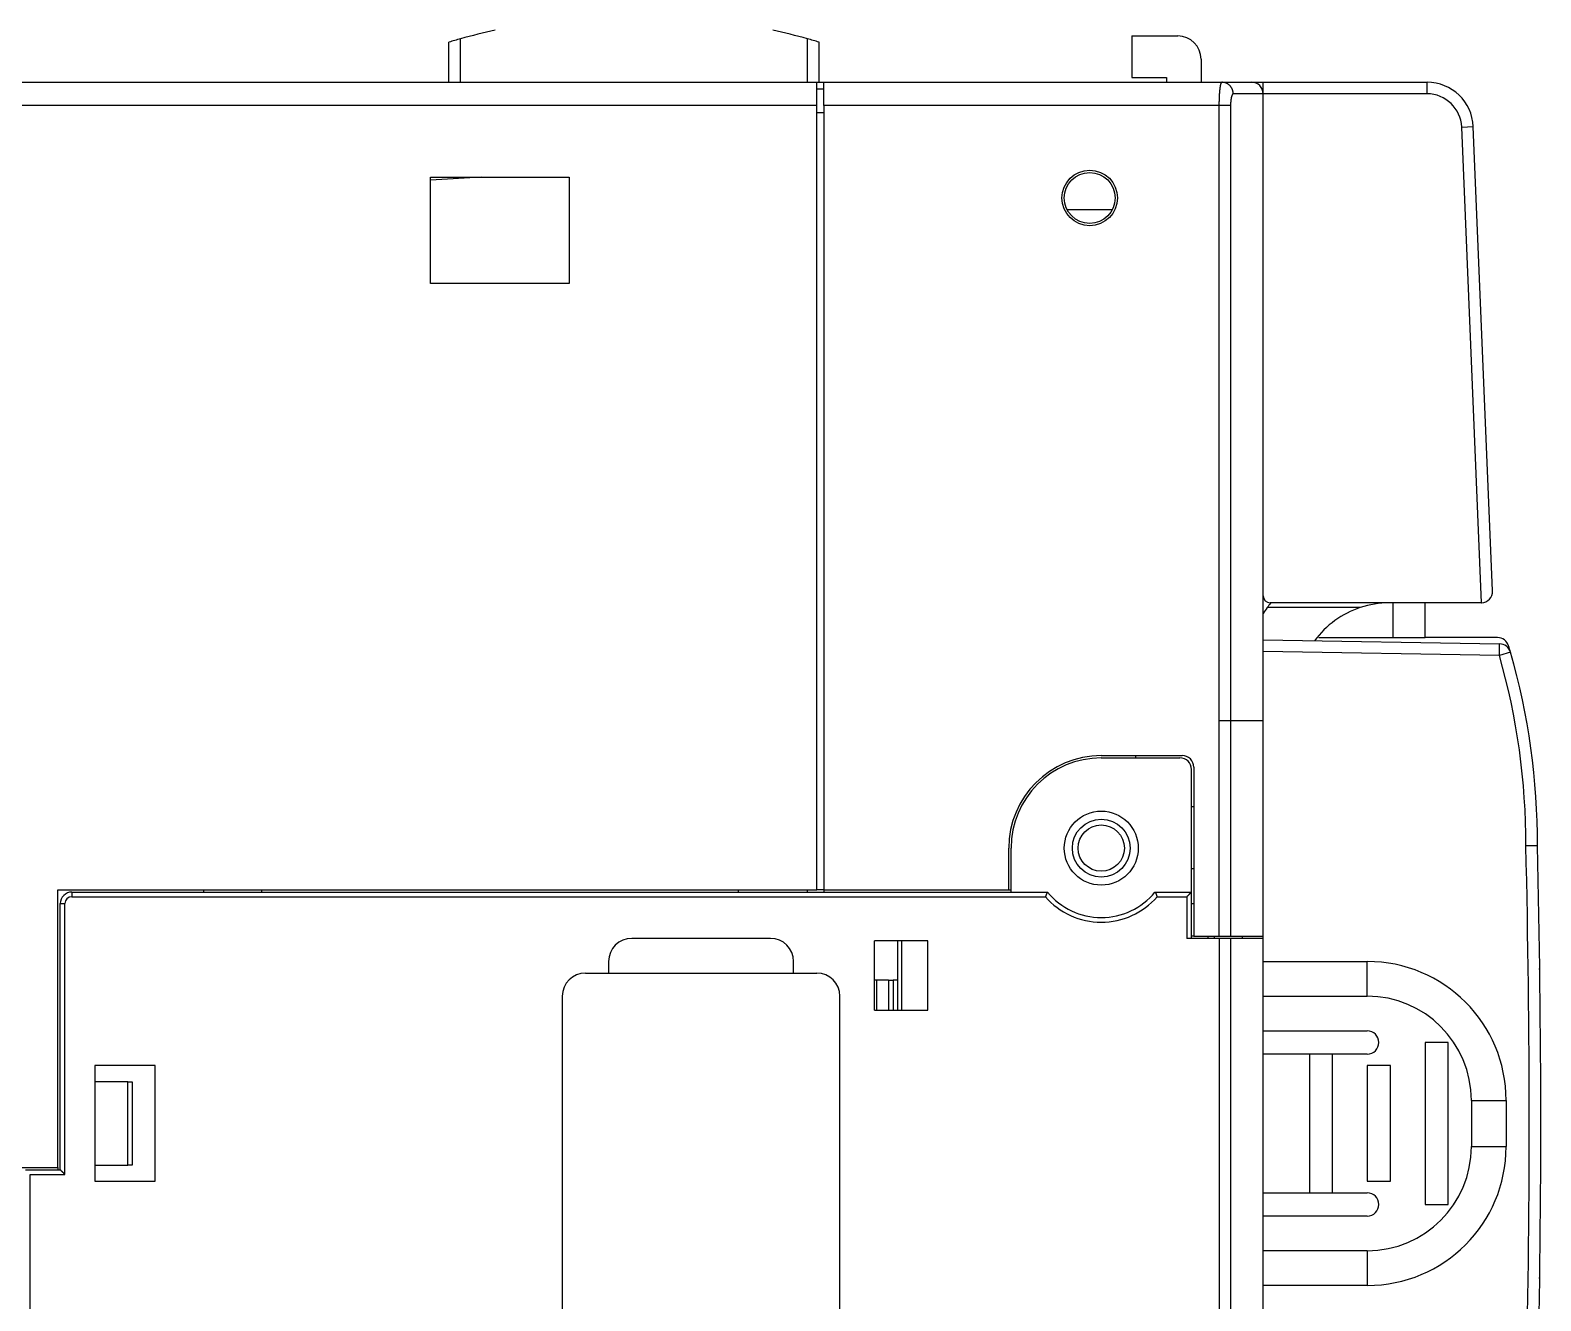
# Model space of a CAD drawing. Header units: inches. Extents: x 14 to 2932, y 13 to 1968.
# Drawn here: x 1950.7 to 2016, y 1221.1 to 1276 of the extents above; entities that cross this region are included whole.
import ezdxf

# ---------------------------------------------------------------- set-up
doc = ezdxf.new("R2010")
doc.units = ezdxf.units.IN
doc.header["$MEASUREMENT"] = 0

msp = doc.modelspace()

# ---------------------------------------------------------------- linework, layer by layer
at = {"color": 7, "linetype": 'Continuous'}
for p, q in [((1968.849, 1273.766), (1968.849, 1275.498)), ((1969.349, 1273.766), (1969.349, 1275.642)), ((1984.349, 1273.766), (1984.349, 1275.642)), ((1984.849, 1273.766), (1984.849, 1275.498)), ((1998.363, 1275.766), (1998.363, 1273.966)), ((1998.363, 1275.766), (2000.363, 1275.766)), ((2001.363, 1274.766), (2001.363, 1273.766)), ((1930.049, 1273.766), (1969.349, 1273.766)), ((1969.349, 1273.766), (1984.349, 1273.766)), ((1984.349, 1273.766), (1984.749, 1273.766)), ((1984.749, 1273.766), (1984.849, 1273.766)), ((1984.749, 1272.766), (1984.749, 1273.766)), ((1985.049, 1273.466), (1984.749, 1273.466)), ((1984.849, 1273.766), (1985.049, 1273.766)), ((1985.049, 1272.766), (1985.049, 1273.766)), ((1985.049, 1273.766), (2002.266, 1273.766)), ((1998.363, 1273.966), (1999.863, 1273.966)), ((1999.863, 1273.966), (1999.863, 1273.766)), ((2002.266, 1273.766), (2003.549, 1273.766)), ((2003.549, 1273.766), (2004.049, 1273.766)), ((2004.049, 1273.766), (2011.13, 1273.766)), ((2004.049, 1273.266), (2004.049, 1273.766)), ((2011.13, 1273.266), (2011.13, 1273.766)), ((1984.749, 1272.766), (1930.049, 1272.766)), ((1984.749, 1238.866), (1984.749, 1272.766)), ((1985.049, 1272.766), (1985.049, 1238.866)), ((2002.151, 1272.766), (1985.049, 1272.766)), ((2002.151, 1246.166), (2002.151, 1272.766)), ((2002.638, 1272.766), (2002.151, 1272.766)), ((2002.638, 1272.766), (2002.638, 1246.166)), ((2002.753, 1273.266), (2002.753, 1273.289)), ((2004.049, 1273.266), (2002.753, 1273.266)), ((2004.049, 1246.166), (2004.049, 1273.266)), ((2011.13, 1273.266), (2004.049, 1273.266)), ((1984.749, 1272.466), (1985.049, 1272.466)), ((2012.629, 1271.828), (2013.129, 1271.849)), ((2013.486, 1251.266), (2012.629, 1271.828)), ((2013.964, 1251.786), (2013.129, 1271.849)), ((1970.249, 1269.666), (1968.049, 1269.528)), ((1968.049, 1265.066), (1968.049, 1269.666)), ((1968.049, 1269.666), (1974.049, 1269.666)), ((1974.049, 1269.666), (1974.049, 1265.066)), ((1995.593, 1268.266), (1997.507, 1268.266)), ((1974.049, 1265.066), (1968.049, 1265.066)), ((2013.465, 1251.266), (2004.349, 1251.266)), ((2009.649, 1251.266), (2009.649, 1249.766)), ((2011.049, 1249.766), (2011.049, 1251.266)), ((2008.245, 1251.066), (2004.221, 1251.066)), ((2004.049, 1249.666), (2014.266, 1249.495)), ((2006.455, 1249.766), (2009.649, 1249.766)), ((2009.649, 1249.766), (2011.049, 1249.766)), ((2014.178, 1249.766), (2011.049, 1249.766)), ((2014.257, 1248.995), (2014.266, 1249.495)), ((2014.257, 1248.995), (2004.049, 1249.166)), ((2014.738, 1249.133), (2014.257, 1248.995)), ((2002.151, 1236.866), (2002.151, 1246.166)), ((2002.638, 1246.166), (2002.151, 1246.166)), ((2002.638, 1246.166), (2002.638, 1236.866)), ((2004.049, 1246.166), (2002.638, 1246.166)), ((2004.049, 1236.866), (2004.049, 1246.166)), ((1997.049, 1244.666), (2000.549, 1244.666)), ((1998.549, 1244.566), (1998.549, 1244.666)), ((1997.049, 1244.566), (2000.449, 1244.566)), ((2000.949, 1238.766), (2000.949, 1244.066)), ((2001.049, 1244.166), (2001.049, 1236.866)), ((2015.689, 1244.441), (2015.655, 1244.441)), ((2000.949, 1242.466), (2001.049, 1242.466)), ((1993.049, 1238.866), (1993.049, 1240.666)), ((1993.149, 1238.766), (1993.149, 1240.666)), ((2001.049, 1239.766), (2000.949, 1239.766)), ((1951.949, 1238.866), (1984.749, 1238.866)), ((1951.949, 1226.866), (1951.949, 1238.866)), ((1952.549, 1238.766), (1994.727, 1238.766)), ((1952.549, 1238.766), (1952.549, 1238.566)), ((1958.249, 1238.766), (1958.249, 1238.866)), ((1960.749, 1238.866), (1960.749, 1238.766)), ((1981.349, 1238.866), (1981.349, 1238.766)), ((1984.349, 1238.766), (1984.349, 1238.866)), ((1985.049, 1238.866), (1984.749, 1238.866)), ((1985.049, 1238.866), (1993.049, 1238.866)), ((1985.049, 1238.866), (1985.049, 1238.766)), ((1993.049, 1238.866), (1993.149, 1238.866)), ((1999.37, 1238.766), (2000.949, 1238.766)), ((2000.949, 1236.766), (2000.949, 1238.766)), ((1952.049, 1226.766), (1952.049, 1238.266)), ((1952.049, 1238.266), (1952.249, 1238.266)), ((1952.249, 1226.566), (1952.249, 1238.266)), ((1952.549, 1238.566), (1994.634, 1238.566)), ((1999.463, 1238.566), (2000.749, 1238.566)), ((2000.749, 1238.566), (2000.749, 1236.766)), ((2000.949, 1238.266), (2001.049, 1238.266)), ((2001.049, 1236.866), (2000.949, 1236.866)), ((2001.049, 1236.866), (2002.151, 1236.866)), ((2001.649, 1236.866), (2001.649, 1236.766)), ((2001.949, 1236.766), (2001.949, 1236.866)), ((2002.151, 1236.866), (2002.638, 1236.866)), ((2002.638, 1236.866), (2004.049, 1236.866)), ((2003.149, 1236.766), (2003.149, 1236.866)), ((2004.049, 1236.766), (2004.049, 1236.866)), ((2015.949, 1237.091), (2015.979, 1237.091)), ((1982.749, 1236.766), (1976.749, 1236.766)), ((1987.249, 1233.666), (1987.249, 1236.666)), ((1989.549, 1236.666), (1987.249, 1236.666)), ((1988.249, 1233.666), (1988.249, 1236.666)), ((1988.418, 1236.666), (1988.418, 1233.666)), ((1989.549, 1233.666), (1989.549, 1236.666)), ((2002.151, 1236.766), (2000.749, 1236.766)), ((2002.638, 1236.766), (2002.151, 1236.766)), ((2002.151, 1236.766), (2002.151, 1205.766)), ((2004.049, 1236.766), (2002.638, 1236.766)), ((2002.638, 1236.766), (2002.638, 1205.766)), ((2004.049, 1205.766), (2004.049, 1236.766)), ((1975.749, 1235.766), (1975.749, 1235.266)), ((1983.749, 1235.266), (1983.749, 1235.766)), ((2004.049, 1235.766), (2008.549, 1235.766)), ((2008.549, 1234.266), (2008.549, 1235.766)), ((1974.749, 1235.266), (1975.749, 1235.266)), ((1975.749, 1235.266), (1983.749, 1235.266)), ((1983.749, 1235.266), (1984.749, 1235.266)), ((1987.349, 1234.966), (1987.249, 1234.966)), ((1987.349, 1233.666), (1987.349, 1234.966)), ((1987.849, 1234.966), (1987.349, 1234.966)), ((1987.849, 1234.966), (1988.049, 1234.966)), ((1987.849, 1234.966), (1987.849, 1233.666)), ((1988.249, 1234.966), (1988.049, 1234.966)), ((1988.049, 1234.966), (1988.049, 1233.666)), ((2016.004, 1235.441), (2015.969, 1235.441)), ((1973.749, 1234.266), (1973.749, 1208.266)), ((1985.749, 1208.266), (1985.749, 1234.266)), ((2004.049, 1234.266), (2008.549, 1234.266)), ((1987.249, 1233.666), (1989.549, 1233.666)), ((2004.049, 1232.766), (2008.549, 1232.766)), ((2011.049, 1232.266), (2011.049, 1225.266)), ((2012.049, 1232.266), (2011.049, 1232.266)), ((2012.049, 1225.266), (2012.049, 1232.266)), ((2006.049, 1231.766), (2004.049, 1231.766)), ((2006.049, 1231.766), (2006.049, 1225.766)), ((2007.049, 1231.766), (2006.049, 1231.766)), ((2007.049, 1225.766), (2007.049, 1231.766)), ((2008.549, 1231.766), (2007.049, 1231.766)), ((2016.009, 1232.091), (2016.038, 1232.091)), ((1953.549, 1231.266), (1953.549, 1226.266)), ((1956.149, 1231.266), (1953.549, 1231.266)), ((1956.149, 1226.266), (1956.149, 1231.266)), ((2008.549, 1231.266), (2008.549, 1226.266)), ((2009.549, 1231.266), (2008.549, 1231.266)), ((2009.549, 1226.266), (2009.549, 1231.266)), ((1954.973, 1230.566), (1953.549, 1230.566)), ((1954.973, 1230.566), (1955.149, 1230.566)), ((1954.973, 1226.966), (1954.973, 1230.566)), ((1955.149, 1230.566), (1955.149, 1226.966)), ((2016.046, 1230.441), (2016.029, 1230.441)), ((2013.049, 1229.766), (2013.049, 1227.766)), ((2013.049, 1229.766), (2014.549, 1229.766)), ((2014.549, 1229.766), (2014.549, 1227.766)), ((2013.049, 1227.766), (2014.549, 1227.766)), ((2016.029, 1227.091), (2016.046, 1227.091)), ((1948.349, 1226.866), (1951.949, 1226.866)), ((1950.549, 1226.766), (1952.049, 1226.766)), ((1950.749, 1226.566), (1952.249, 1226.566)), ((1950.749, 1215.966), (1950.749, 1226.566)), ((1951.949, 1226.866), (1951.949, 1226.766)), ((1953.549, 1226.966), (1954.973, 1226.966)), ((1955.149, 1226.966), (1954.973, 1226.966)), ((1953.549, 1226.266), (1956.149, 1226.266)), ((2004.049, 1225.766), (2006.049, 1225.766)), ((2006.049, 1225.766), (2007.049, 1225.766)), ((2007.049, 1225.766), (2008.549, 1225.766)), ((2008.549, 1226.266), (2009.549, 1226.266)), ((2011.049, 1225.266), (2012.049, 1225.266)), ((2016.038, 1225.441), (2016.009, 1225.441)), ((2008.549, 1224.766), (2004.049, 1224.766)), ((2008.549, 1223.266), (2004.049, 1223.266)), ((2008.549, 1223.266), (2008.549, 1221.766)), ((2008.549, 1221.766), (2004.049, 1221.766)), ((2015.969, 1222.091), (2016.004, 1222.091))]:
    msp.add_line(p, q, dxfattribs=at)
for points in [[(2002.151, 1272.766), (2002.151, 1272.773), (2002.151, 1272.78), (2002.151, 1272.787), (2002.151, 1272.794), (2002.151, 1272.801), (2002.151, 1272.808), (2002.151, 1272.815), (2002.151, 1272.823), (2002.151, 1272.83), (2002.151, 1272.837), (2002.151, 1272.844), (2002.151, 1272.851), (2002.151, 1272.858), (2002.151, 1272.865), (2002.151, 1272.872), (2002.152, 1272.879), (2002.152, 1272.887), (2002.152, 1272.894), (2002.152, 1272.901), (2002.152, 1272.908), (2002.152, 1272.915), (2002.152, 1272.922), (2002.152, 1272.929), (2002.152, 1272.936), (2002.153, 1272.943), (2002.153, 1272.95), (2002.153, 1272.957), (2002.153, 1272.964), (2002.153, 1272.971), (2002.153, 1272.978), (2002.154, 1272.985), (2002.154, 1272.992), (2002.154, 1272.999), (2002.154, 1273.006), (2002.154, 1273.013), (2002.155, 1273.02), (2002.155, 1273.027), (2002.155, 1273.033), (2002.155, 1273.04), (2002.155, 1273.047), (2002.156, 1273.054), (2002.156, 1273.061), (2002.156, 1273.068), (2002.156, 1273.074), (2002.157, 1273.081), (2002.157, 1273.088), (2002.157, 1273.095), (2002.157, 1273.101), (2002.158, 1273.108), (2002.158, 1273.115), (2002.158, 1273.121), (2002.159, 1273.128), (2002.159, 1273.135), (2002.159, 1273.141), (2002.16, 1273.148), (2002.16, 1273.154), (2002.16, 1273.161), (2002.161, 1273.167), (2002.161, 1273.174), (2002.161, 1273.18), (2002.162, 1273.187), (2002.162, 1273.193), (2002.162, 1273.2), (2002.163, 1273.206), (2002.163, 1273.212), (2002.163, 1273.219), (2002.164, 1273.225), (2002.164, 1273.231), (2002.164, 1273.238), (2002.165, 1273.244), (2002.165, 1273.25), (2002.166, 1273.256), (2002.166, 1273.262), (2002.166, 1273.269), (2002.167, 1273.275), (2002.167, 1273.281), (2002.168, 1273.287), (2002.168, 1273.293), (2002.169, 1273.299), (2002.169, 1273.305), (2002.169, 1273.311), (2002.17, 1273.317), (2002.17, 1273.323), (2002.171, 1273.328), (2002.171, 1273.334), (2002.172, 1273.34), (2002.172, 1273.346), (2002.173, 1273.352), (2002.173, 1273.357), (2002.174, 1273.363), (2002.174, 1273.369), (2002.175, 1273.374), (2002.175, 1273.38), (2002.176, 1273.386), (2002.176, 1273.391), (2002.177, 1273.397), (2002.177, 1273.402), (2002.178, 1273.407), (2002.178, 1273.413), (2002.179, 1273.418), (2002.179, 1273.424), (2002.18, 1273.429), (2002.18, 1273.434), (2002.181, 1273.439), (2002.181, 1273.445), (2002.182, 1273.45), (2002.183, 1273.455), (2002.183, 1273.46), (2002.184, 1273.465), (2002.184, 1273.47), (2002.185, 1273.475), (2002.185, 1273.48), (2002.186, 1273.485), (2002.187, 1273.49), (2002.187, 1273.495), (2002.188, 1273.499), (2002.188, 1273.504), (2002.189, 1273.509), (2002.19, 1273.513), (2002.19, 1273.518), (2002.191, 1273.523), (2002.191, 1273.527), (2002.192, 1273.532), (2002.193, 1273.536), (2002.193, 1273.541), (2002.194, 1273.545), (2002.195, 1273.55), (2002.195, 1273.554), (2002.196, 1273.558), (2002.196, 1273.562), (2002.197, 1273.567), (2002.198, 1273.571), (2002.198, 1273.575), (2002.199, 1273.579), (2002.2, 1273.583), (2002.2, 1273.587), (2002.201, 1273.591), (2002.202, 1273.595), (2002.202, 1273.599), (2002.203, 1273.603), (2002.204, 1273.607), (2002.204, 1273.61), (2002.205, 1273.614), (2002.206, 1273.618), (2002.207, 1273.621), (2002.207, 1273.625), (2002.208, 1273.629), (2002.209, 1273.632), (2002.209, 1273.636), (2002.21, 1273.639), (2002.211, 1273.642), (2002.211, 1273.646), (2002.212, 1273.649), (2002.213, 1273.652), (2002.214, 1273.655), (2002.214, 1273.659), (2002.215, 1273.662), (2002.216, 1273.665), (2002.216, 1273.668), (2002.217, 1273.671), (2002.218, 1273.674), (2002.219, 1273.677), (2002.219, 1273.68), (2002.22, 1273.682), (2002.221, 1273.685), (2002.222, 1273.688), (2002.222, 1273.691), (2002.223, 1273.693), (2002.224, 1273.696), (2002.225, 1273.698), (2002.225, 1273.701), (2002.226, 1273.703), (2002.227, 1273.706), (2002.228, 1273.708), (2002.228, 1273.71), (2002.229, 1273.713), (2002.23, 1273.715), (2002.231, 1273.717), (2002.232, 1273.721), (2002.233, 1273.723), (2002.234, 1273.725), (2002.234, 1273.727), (2002.235, 1273.729), (2002.236, 1273.731), (2002.237, 1273.733), (2002.238, 1273.736), (2002.239, 1273.738), (2002.241, 1273.741), (2002.242, 1273.744), (2002.244, 1273.747), (2002.245, 1273.749), (2002.247, 1273.752), (2002.249, 1273.754), (2002.25, 1273.756), (2002.252, 1273.758), (2002.254, 1273.76), (2002.256, 1273.761), (2002.257, 1273.763), (2002.259, 1273.764), (2002.261, 1273.764), (2002.264, 1273.765), (2002.266, 1273.766)], [(2002.753, 1273.266), (2002.751, 1273.265), (2002.748, 1273.265), (2002.745, 1273.264), (2002.743, 1273.264), (2002.741, 1273.262), (2002.739, 1273.262), (2002.737, 1273.26), (2002.735, 1273.259), (2002.733, 1273.258), (2002.731, 1273.256), (2002.729, 1273.254), (2002.727, 1273.252), (2002.725, 1273.25), (2002.723, 1273.248), (2002.721, 1273.245), (2002.719, 1273.243), (2002.718, 1273.241), (2002.716, 1273.239), (2002.715, 1273.237), (2002.713, 1273.234), (2002.712, 1273.232), (2002.71, 1273.229), (2002.709, 1273.227), (2002.708, 1273.225), (2002.707, 1273.223), (2002.706, 1273.221), (2002.704, 1273.218), (2002.703, 1273.215), (2002.701, 1273.212), (2002.701, 1273.21), (2002.699, 1273.207), (2002.698, 1273.204), (2002.697, 1273.202), (2002.696, 1273.199), (2002.695, 1273.197), (2002.694, 1273.195), (2002.694, 1273.193), (2002.692, 1273.19), (2002.692, 1273.188), (2002.691, 1273.186), (2002.69, 1273.184), (2002.69, 1273.182), (2002.689, 1273.18), (2002.688, 1273.178), (2002.687, 1273.174), (2002.686, 1273.172), (2002.686, 1273.17), (2002.685, 1273.168), (2002.684, 1273.166), (2002.684, 1273.164), (2002.683, 1273.162), (2002.682, 1273.16), (2002.682, 1273.158), (2002.681, 1273.155), (2002.68, 1273.153), (2002.68, 1273.151), (2002.679, 1273.149), (2002.679, 1273.146), (2002.678, 1273.144), (2002.677, 1273.142), (2002.677, 1273.14), (2002.676, 1273.137), (2002.675, 1273.132), (2002.674, 1273.13), (2002.674, 1273.128), (2002.673, 1273.125), (2002.673, 1273.123), (2002.672, 1273.12), (2002.671, 1273.118), (2002.671, 1273.115), (2002.67, 1273.113), (2002.67, 1273.11), (2002.669, 1273.108), (2002.669, 1273.105), (2002.668, 1273.102), (2002.668, 1273.1), (2002.667, 1273.097), (2002.666, 1273.095), (2002.666, 1273.092), (2002.665, 1273.089), (2002.665, 1273.086), (2002.664, 1273.084), (2002.664, 1273.081), (2002.663, 1273.078), (2002.663, 1273.076), (2002.662, 1273.073), (2002.662, 1273.07), (2002.661, 1273.067), (2002.661, 1273.064), (2002.66, 1273.061), (2002.66, 1273.059), (2002.659, 1273.056), (2002.659, 1273.053), (2002.658, 1273.05), (2002.658, 1273.047), (2002.658, 1273.044), (2002.657, 1273.041), (2002.657, 1273.038), (2002.656, 1273.035), (2002.656, 1273.032), (2002.655, 1273.029), (2002.655, 1273.026), (2002.654, 1273.023), (2002.654, 1273.02), (2002.654, 1273.017), (2002.653, 1273.014), (2002.653, 1273.011), (2002.652, 1273.008), (2002.652, 1273.005), (2002.652, 1273.002), (2002.651, 1272.998), (2002.651, 1272.995), (2002.651, 1272.992), (2002.65, 1272.989), (2002.65, 1272.986), (2002.649, 1272.983), (2002.649, 1272.979), (2002.649, 1272.976), (2002.648, 1272.973), (2002.648, 1272.97), (2002.648, 1272.967), (2002.647, 1272.963), (2002.647, 1272.96), (2002.647, 1272.957), (2002.646, 1272.953), (2002.646, 1272.95), (2002.646, 1272.947), (2002.646, 1272.943), (2002.645, 1272.94), (2002.645, 1272.937), (2002.645, 1272.933), (2002.644, 1272.93), (2002.644, 1272.927), (2002.644, 1272.923), (2002.644, 1272.92), (2002.643, 1272.917), (2002.643, 1272.913), (2002.643, 1272.91), (2002.643, 1272.906), (2002.642, 1272.903), (2002.642, 1272.899), (2002.642, 1272.896), (2002.642, 1272.893), (2002.642, 1272.889), (2002.641, 1272.886), (2002.641, 1272.882), (2002.641, 1272.879), (2002.641, 1272.875), (2002.641, 1272.872), (2002.64, 1272.868), (2002.64, 1272.865), (2002.64, 1272.861), (2002.64, 1272.858), (2002.64, 1272.854), (2002.64, 1272.851), (2002.64, 1272.847), (2002.639, 1272.844), (2002.639, 1272.84), (2002.639, 1272.837), (2002.639, 1272.833), (2002.639, 1272.83), (2002.639, 1272.826), (2002.639, 1272.823), (2002.639, 1272.819), (2002.639, 1272.815), (2002.638, 1272.812), (2002.638, 1272.808), (2002.638, 1272.805), (2002.638, 1272.801), (2002.638, 1272.798), (2002.638, 1272.794), (2002.638, 1272.791), (2002.638, 1272.787), (2002.638, 1272.783), (2002.638, 1272.78), (2002.638, 1272.776), (2002.638, 1272.773), (2002.638, 1272.769), (2002.638, 1272.766)], [(2015.905, 1240.766), (2015.902, 1240.766), (2015.899, 1240.766), (2015.896, 1240.766), (2015.893, 1240.766), (2015.89, 1240.766), (2015.887, 1240.766), (2015.885, 1240.766), (2015.883, 1240.766), (2015.88, 1240.766), (2015.878, 1240.766), (2015.875, 1240.766), (2015.873, 1240.766), (2015.869, 1240.766), (2015.866, 1240.766), (2015.861, 1240.766), (2015.859, 1240.766), (2015.856, 1240.766), (2015.853, 1240.766), (2015.85, 1240.766), (2015.847, 1240.766), (2015.845, 1240.766), (2015.841, 1240.766), (2015.838, 1240.766), (2015.835, 1240.766), (2015.832, 1240.766), (2015.829, 1240.766), (2015.825, 1240.766), (2015.822, 1240.766), (2015.819, 1240.766), (2015.815, 1240.766), (2015.811, 1240.766), (2015.808, 1240.766), (2015.804, 1240.766), (2015.8, 1240.766), (2015.797, 1240.766), (2015.793, 1240.766), (2015.789, 1240.766), (2015.785, 1240.766), (2015.781, 1240.766), (2015.777, 1240.766), (2015.772, 1240.766), (2015.768, 1240.766), (2015.764, 1240.765), (2015.76, 1240.765), (2015.755, 1240.765), (2015.751, 1240.765), (2015.746, 1240.765), (2015.742, 1240.765), (2015.737, 1240.765), (2015.733, 1240.765), (2015.728, 1240.765), (2015.723, 1240.765), (2015.719, 1240.765), (2015.714, 1240.765), (2015.709, 1240.765), (2015.704, 1240.765), (2015.699, 1240.765), (2015.694, 1240.765), (2015.689, 1240.764), (2015.684, 1240.764), (2015.679, 1240.764), (2015.674, 1240.764), (2015.669, 1240.764), (2015.664, 1240.764), (2015.658, 1240.764), (2015.653, 1240.764), (2015.648, 1240.764), (2015.642, 1240.764), (2015.637, 1240.764), (2015.631, 1240.764), (2015.626, 1240.764), (2015.62, 1240.763), (2015.615, 1240.763), (2015.609, 1240.763), (2015.604, 1240.763), (2015.598, 1240.763), (2015.592, 1240.763), (2015.587, 1240.763), (2015.581, 1240.763), (2015.575, 1240.763), (2015.569, 1240.763), (2015.564, 1240.763), (2015.558, 1240.763), (2015.552, 1240.762), (2015.546, 1240.762), (2015.54, 1240.762), (2015.534, 1240.762), (2015.528, 1240.762), (2015.522, 1240.762), (2015.516, 1240.762), (2015.51, 1240.762), (2015.504, 1240.762), (2015.498, 1240.762), (2015.492, 1240.762), (2015.486, 1240.761), (2015.48, 1240.761), (2015.473, 1240.761), (2015.467, 1240.761), (2015.461, 1240.761), (2015.455, 1240.761), (2015.449, 1240.761), (2015.442, 1240.761), (2015.436, 1240.761), (2015.43, 1240.761), (2015.423, 1240.761), (2015.417, 1240.76), (2015.411, 1240.76), (2015.405, 1240.76)], [(1994.727, 1238.766), (1994.726, 1238.764), (1994.724, 1238.763), (1994.722, 1238.76), (1994.72, 1238.758), (1994.718, 1238.756), (1994.717, 1238.754), (1994.715, 1238.752), (1994.714, 1238.75), (1994.712, 1238.748), (1994.711, 1238.746), (1994.709, 1238.744), (1994.708, 1238.742), (1994.707, 1238.74), (1994.706, 1238.738), (1994.704, 1238.736), (1994.703, 1238.734), (1994.701, 1238.731), (1994.7, 1238.729), (1994.699, 1238.727), (1994.698, 1238.725), (1994.696, 1238.722), (1994.695, 1238.72), (1994.694, 1238.717), (1994.692, 1238.713), (1994.691, 1238.71), (1994.689, 1238.708), (1994.689, 1238.706), (1994.687, 1238.703), (1994.686, 1238.7), (1994.685, 1238.697), (1994.684, 1238.694), (1994.682, 1238.691), (1994.682, 1238.689), (1994.68, 1238.686), (1994.679, 1238.683), (1994.678, 1238.68), (1994.677, 1238.678), (1994.676, 1238.675), (1994.676, 1238.673), (1994.675, 1238.671), (1994.674, 1238.669), (1994.673, 1238.666), (1994.673, 1238.664), (1994.672, 1238.662), (1994.671, 1238.659), (1994.67, 1238.657), (1994.669, 1238.655), (1994.669, 1238.653), (1994.668, 1238.65), (1994.667, 1238.648), (1994.666, 1238.646), (1994.665, 1238.642), (1994.664, 1238.639), (1994.663, 1238.637), (1994.662, 1238.635), (1994.662, 1238.633), (1994.661, 1238.631), (1994.66, 1238.628), (1994.659, 1238.626), (1994.658, 1238.624), (1994.658, 1238.622), (1994.657, 1238.62), (1994.656, 1238.618), (1994.655, 1238.614), (1994.654, 1238.612), (1994.653, 1238.609), (1994.652, 1238.607), (1994.651, 1238.605), (1994.65, 1238.601), (1994.649, 1238.599), (1994.648, 1238.597), (1994.648, 1238.595), (1994.647, 1238.593), (1994.645, 1238.59), (1994.644, 1238.588), (1994.644, 1238.586), (1994.643, 1238.584), (1994.642, 1238.582), (1994.641, 1238.58), (1994.64, 1238.578), (1994.639, 1238.575), (1994.638, 1238.573), (1994.637, 1238.571), (1994.636, 1238.569), (1994.635, 1238.567)], [(1999.37, 1238.766), (1999.371, 1238.764), (1999.373, 1238.762), (1999.375, 1238.76), (1999.377, 1238.758), (1999.378, 1238.756), (1999.38, 1238.754), (1999.382, 1238.752), (1999.383, 1238.75), (1999.385, 1238.748), (1999.386, 1238.746), (1999.388, 1238.744), (1999.389, 1238.742), (1999.39, 1238.74), (1999.391, 1238.738), (1999.393, 1238.736), (1999.394, 1238.734), (1999.396, 1238.731), (1999.397, 1238.729), (1999.398, 1238.727), (1999.399, 1238.725), (1999.401, 1238.722), (1999.402, 1238.72), (1999.403, 1238.717), (1999.405, 1238.715), (1999.405, 1238.713), (1999.407, 1238.71), (1999.408, 1238.708), (1999.409, 1238.706), (1999.41, 1238.703), (1999.411, 1238.7), (1999.412, 1238.697), (1999.414, 1238.694), (1999.415, 1238.691), (1999.415, 1238.689), (1999.417, 1238.686), (1999.418, 1238.683), (1999.419, 1238.68), (1999.42, 1238.678), (1999.421, 1238.675), (1999.421, 1238.673), (1999.422, 1238.671), (1999.423, 1238.669), (1999.424, 1238.666), (1999.425, 1238.664), (1999.425, 1238.662), (1999.426, 1238.659), (1999.427, 1238.657), (1999.428, 1238.655), (1999.428, 1238.653), (1999.429, 1238.65), (1999.43, 1238.648), (1999.431, 1238.646), (1999.432, 1238.642), (1999.433, 1238.639), (1999.434, 1238.637), (1999.435, 1238.635), (1999.435, 1238.633), (1999.436, 1238.631), (1999.437, 1238.629), (1999.438, 1238.626), (1999.439, 1238.624), (1999.439, 1238.622), (1999.44, 1238.62), (1999.441, 1238.618), (1999.442, 1238.614), (1999.443, 1238.612), (1999.444, 1238.609), (1999.445, 1238.607), (1999.446, 1238.605), (1999.447, 1238.601), (1999.448, 1238.599), (1999.449, 1238.597), (1999.45, 1238.595), (1999.45, 1238.593), (1999.452, 1238.59), (1999.453, 1238.588), (1999.453, 1238.586), (1999.454, 1238.584), (1999.455, 1238.582), (1999.456, 1238.58), (1999.457, 1238.578), (1999.459, 1238.575), (1999.459, 1238.573), (1999.46, 1238.571), (1999.461, 1238.569), (1999.462, 1238.567)], [(2000.949, 1238.766), (2000.947, 1238.765), (2000.946, 1238.763), (2000.944, 1238.762), (2000.942, 1238.76), (2000.939, 1238.758), (2000.937, 1238.756), (2000.934, 1238.754), (2000.932, 1238.752), (2000.93, 1238.75), (2000.928, 1238.748), (2000.926, 1238.747), (2000.924, 1238.746), (2000.922, 1238.744), (2000.92, 1238.742), (2000.918, 1238.74), (2000.916, 1238.739), (2000.914, 1238.736), (2000.911, 1238.734), (2000.909, 1238.732), (2000.906, 1238.73), (2000.905, 1238.728), (2000.902, 1238.726), (2000.9, 1238.723), (2000.898, 1238.722), (2000.896, 1238.72), (2000.894, 1238.718), (2000.892, 1238.716), (2000.89, 1238.714), (2000.887, 1238.711), (2000.885, 1238.709), (2000.883, 1238.707), (2000.88, 1238.704), (2000.878, 1238.701), (2000.876, 1238.7), (2000.875, 1238.698), (2000.873, 1238.697), (2000.872, 1238.695), (2000.869, 1238.692), (2000.866, 1238.689), (2000.864, 1238.686), (2000.862, 1238.685), (2000.861, 1238.683), (2000.859, 1238.681), (2000.857, 1238.678), (2000.855, 1238.677), (2000.854, 1238.675), (2000.852, 1238.673), (2000.85, 1238.67), (2000.848, 1238.669), (2000.847, 1238.667), (2000.845, 1238.665), (2000.843, 1238.662), (2000.841, 1238.66), (2000.838, 1238.657), (2000.837, 1238.655), (2000.835, 1238.654), (2000.834, 1238.652), (2000.833, 1238.65), (2000.831, 1238.648), (2000.828, 1238.645), (2000.827, 1238.643), (2000.825, 1238.642), (2000.824, 1238.64), (2000.822, 1238.638), (2000.819, 1238.635), (2000.818, 1238.633), (2000.816, 1238.631), (2000.813, 1238.628), (2000.812, 1238.626), (2000.81, 1238.625), (2000.809, 1238.623), (2000.807, 1238.621), (2000.806, 1238.619), (2000.804, 1238.618), (2000.803, 1238.616), (2000.801, 1238.614), (2000.799, 1238.613), (2000.798, 1238.611), (2000.796, 1238.609), (2000.793, 1238.606), (2000.791, 1238.604), (2000.788, 1238.601), (2000.786, 1238.599), (2000.783, 1238.596), (2000.781, 1238.594), (2000.778, 1238.591), (2000.776, 1238.589), (2000.774, 1238.588), (2000.773, 1238.586), (2000.771, 1238.584), (2000.769, 1238.583), (2000.767, 1238.581), (2000.765, 1238.58), (2000.764, 1238.578), (2000.762, 1238.576), (2000.76, 1238.575), (2000.758, 1238.573), (2000.756, 1238.572), (2000.754, 1238.57), (2000.752, 1238.569), (2000.75, 1238.567)], [(1952.249, 1226.566), (1952.246, 1226.569), (1952.244, 1226.571), (1952.243, 1226.573), (1952.241, 1226.575), (1952.239, 1226.577), (1952.238, 1226.579), (1952.236, 1226.581), (1952.233, 1226.584), (1952.231, 1226.586), (1952.23, 1226.588), (1952.228, 1226.59), (1952.225, 1226.593), (1952.223, 1226.595), (1952.222, 1226.597), (1952.218, 1226.6), (1952.217, 1226.602), (1952.213, 1226.605), (1952.212, 1226.607), (1952.208, 1226.61), (1952.207, 1226.612), (1952.203, 1226.615), (1952.2, 1226.618), (1952.198, 1226.62), (1952.195, 1226.623), (1952.191, 1226.626), (1952.188, 1226.629), (1952.185, 1226.632), (1952.181, 1226.635), (1952.178, 1226.638), (1952.174, 1226.641), (1952.171, 1226.644), (1952.167, 1226.647), (1952.164, 1226.65), (1952.161, 1226.652), (1952.159, 1226.654), (1952.156, 1226.657), (1952.152, 1226.66), (1952.149, 1226.662), (1952.147, 1226.664), (1952.144, 1226.667), (1952.141, 1226.669), (1952.139, 1226.671), (1952.136, 1226.674), (1952.133, 1226.676), (1952.131, 1226.678), (1952.128, 1226.681), (1952.125, 1226.683), (1952.123, 1226.685), (1952.12, 1226.688), (1952.117, 1226.69), (1952.116, 1226.692), (1952.113, 1226.695), (1952.11, 1226.697), (1952.108, 1226.699), (1952.106, 1226.702), (1952.103, 1226.704), (1952.101, 1226.706), (1952.099, 1226.709), (1952.096, 1226.711), (1952.095, 1226.713), (1952.092, 1226.715), (1952.091, 1226.717), (1952.088, 1226.719), (1952.087, 1226.721), (1952.085, 1226.723), (1952.084, 1226.725), (1952.081, 1226.727), (1952.079, 1226.73), (1952.077, 1226.732), (1952.075, 1226.735), (1952.073, 1226.737), (1952.071, 1226.739), (1952.069, 1226.741), (1952.067, 1226.743), (1952.066, 1226.745), (1952.064, 1226.747), (1952.062, 1226.749), (1952.06, 1226.751), (1952.059, 1226.753), (1952.057, 1226.755), (1952.056, 1226.757), (1952.054, 1226.759), (1952.053, 1226.761), (1952.051, 1226.763), (1952.049, 1226.765)]]:
    msp.add_lwpolyline(points, dxfattribs=at)
for centre, radius in [((1996.549, 1268.766), 1.2), ((1996.549, 1268.766), 1.1), ((1997.049, 1240.666), 1.6), ((1997.049, 1240.666), 1.25), ((1997.049, 1240.666), 1)]:
    msp.add_circle(centre, radius, dxfattribs=at)
for centre, radius, start, end in [((1976.849, 1248.666), 28, 102.37363, 105.53679), ((1976.849, 1248.666), 28, 74.46321, 77.62637), ((1976.849, 1248.666), 28, 105.53679, 106.60155), ((1976.849, 1248.666), 28, 73.39845, 74.46321), ((2000.363, 1274.766), 1, 0, 90), ((2002.215, 1272.822), 0.945, 83.64049, 86.89954), ((2002.294, 1273.388), 0.374, 79.75978, 86.11016), ((2002.288, 1273.343), 0.419, 76.13065, 79.91954), ((2002.09, 1272.777), 1.018, 71.7271, 72.98816), ((2002.256, 1273.275), 0.493, 69.0263, 71.9172), ((2002.293, 1273.344), 0.416, 66.60235, 70.26716), ((2002.268, 1273.29), 0.475, 63.31204, 66.49396), ((2002.25, 1273.26), 0.51, 60.01809, 62.96982), ((2002.261, 1273.28), 0.487, 56.87924, 60.01285), ((2002.266, 1273.284), 0.481, 53.82684, 57.0333), ((2002.259, 1273.277), 0.49, 50.5712, 53.73087), ((2002.256, 1273.272), 0.496, 47.46561, 50.5993), ((2002.255, 1273.273), 0.497, 44.23382, 47.37334), ((2002.254, 1273.271), 0.499, 41.14544, 44.27809), ((2002.25, 1273.269), 0.503, 37.9393, 41.04761), ((2002.248, 1273.267), 0.505, 34.88424, 37.97183), ((2002.245, 1273.266), 0.508, 31.71012, 34.76792), ((2002.244, 1273.265), 0.51, 28.69356, 31.72769), ((2002.24, 1273.264), 0.513, 25.61169, 28.60681), ((2002.239, 1273.264), 0.515, 22.62879, 25.59325), ((2002.235, 1273.263), 0.519, 19.61068, 22.52362), ((2002.236, 1273.263), 0.518, 16.72828, 19.61406), ((2002.235, 1273.264), 0.519, 13.77682, 16.62427), ((2002.231, 1273.263), 0.522, 10.99645, 13.7876), ((2002.217, 1273.262), 0.537, 8.12057, 10.79656), ((2003.549, 1273.266), 0.5, 0, 90), ((2011.13, 1271.766), 2, 2.38594, 90), ((2002.233, 1273.264), 0.52, 5.44449, 8.15983), ((2002.268, 1273.267), 0.485, 2.62229, 5.48147), ((2011.13, 1271.766), 1.5, 2.38594, 90), ((2004.349, 1251.566), 0.3, 180, 270), ((2009.499, 1247.266), 6.5, 142.02013, 144.2438), ((2009.499, 1247.266), 4, 90, 108.25407), ((2013.465, 1251.766), 0.5, 270, 272.38594), ((2013.465, 1251.766), 0.5, 272.38594, 2.38594), ((2009.499, 1247.266), 6.5, 144.2438, 146.97802), ((2009.499, 1247.266), 4, 108.25407, 143.79051), ((2014.178, 1249.266), 0.5, 16.57965, 90), ((2014.257, 1248.995), 0.5, 16.03283, 89.04516), ((1985.905, 1240.848), 30, 16.03284, 16.57965), ((1985.905, 1240.848), 29.5, 359.83001, 16.03283), ((1985.905, 1240.848), 30, 359.84294, 16.03284), ((1997.049, 1240.666), 4, 90, 180), ((2000.549, 1244.166), 0.5, 359.99998, 90.00002), ((1997.049, 1240.666), 3.9, 90, 180), ((2000.449, 1244.066), 0.5, 0, 90), ((1516.049, 1228.766), 499.5, 358.624, 1.376), ((1516.049, 1228.766), 500, 358.62477, 1.37523), ((1952.549, 1238.266), 0.5, 89.99999, 180.00001), ((1997.049, 1240.666), 3, 219.29648, 320.70352), ((1952.549, 1238.266), 0.3, 90, 180), ((1997.049, 1240.666), 3.2, 221.0145, 318.9855), ((1976.749, 1235.766), 1, 90, 180), ((1982.749, 1235.766), 1, 0, 90), ((2008.549, 1229.766), 6, 0, 90), ((1974.749, 1234.266), 1, 90, 180), ((1984.749, 1234.266), 1, 0, 90), ((2008.549, 1229.766), 4.5, 0, 90), ((2008.549, 1232.266), 0.5, 0, 90), ((2008.549, 1232.266), 0.5, 270, 0), ((2008.549, 1227.766), 6, 270, 0), ((2008.549, 1227.766), 4.5, 270, 0), ((2008.549, 1225.266), 0.5, 0, 90), ((2008.549, 1225.266), 0.5, 270, 0)]:
    msp.add_arc(centre, radius, start, end, dxfattribs=at)

doc.saveas('drawing.dxf')
